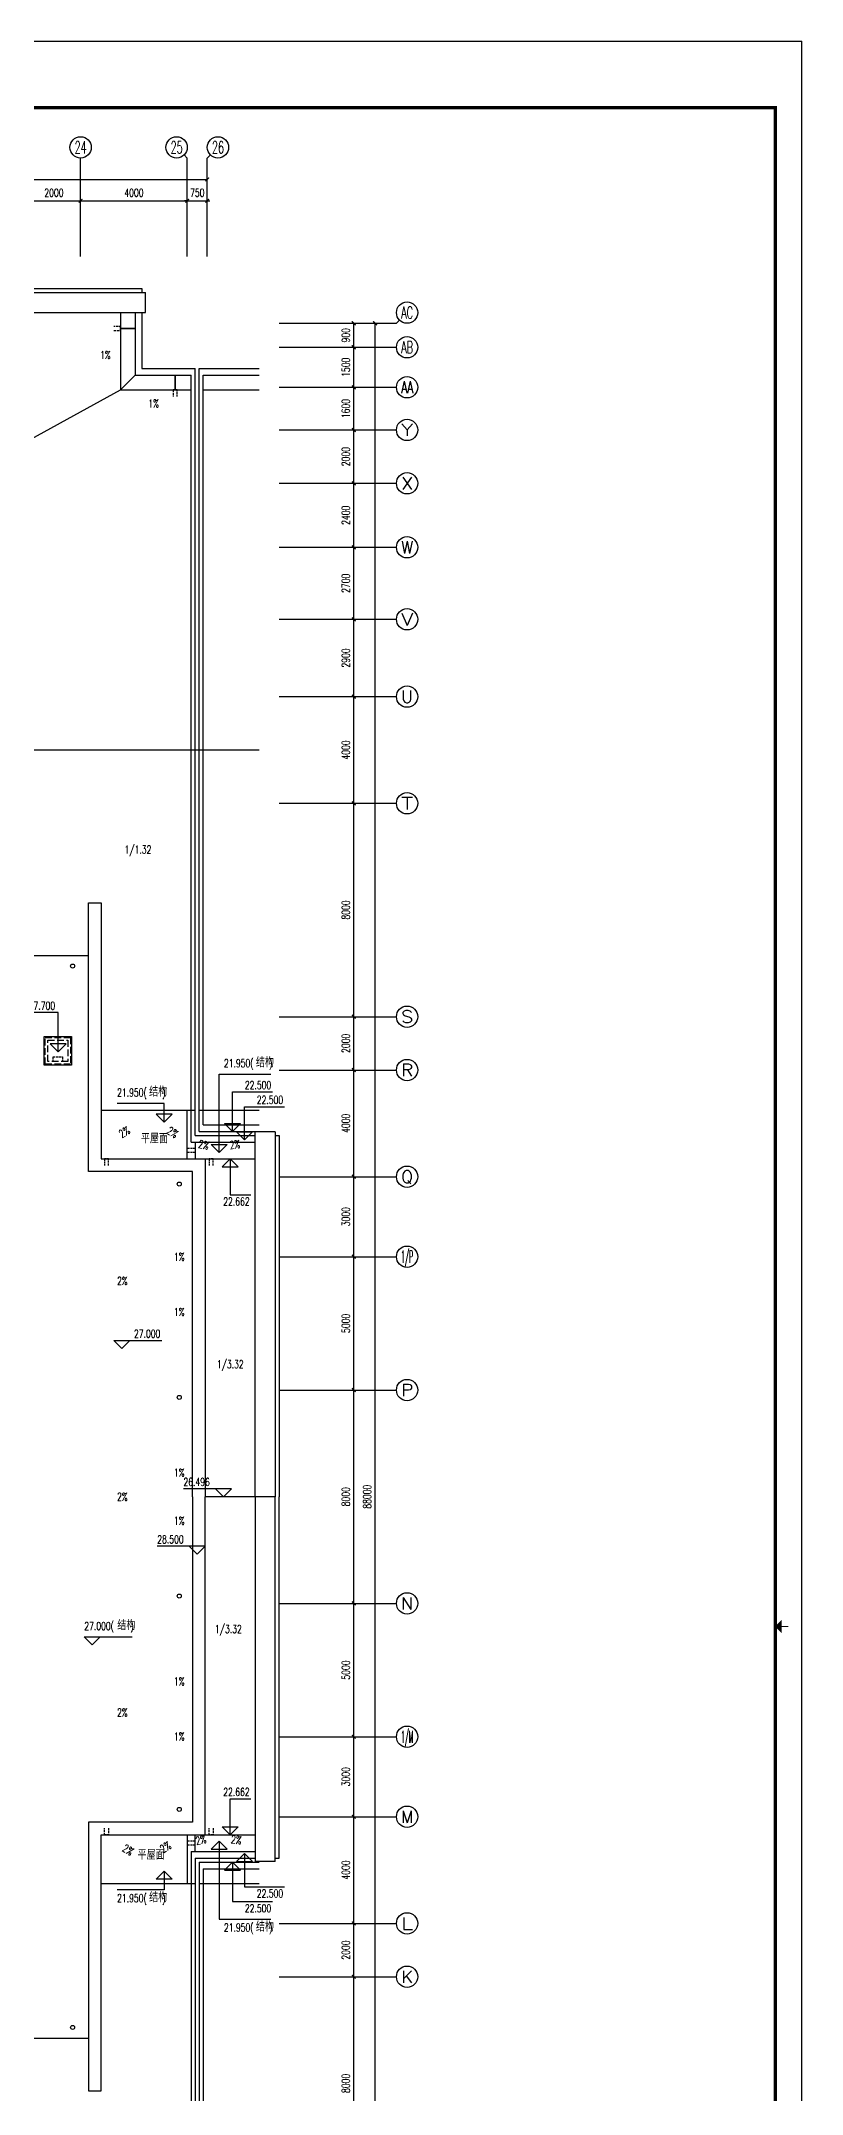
# Model space of a CAD drawing. Extents: x 190999 to 918899, y -200814 to 215286.
# Drawn here: x 890366 to 918899, y -158890 to -81914 of the extents above; entities that cross this region are included whole.
import ezdxf
from ezdxf.enums import TextEntityAlignment as Align

# ---------------------------------------------------------------- set-up
doc = ezdxf.new("R2010")
doc.units = 0
doc.header["$LTSCALE"] = 1000
doc.header["$MEASUREMENT"] = 0
doc.linetypes.add('DASH', pattern=[0.35, 0.25, -0.1])
doc.layers.get('Defpoints').update_dxf_attribs({"color": 1})
for name, color, linetype in [('AXIS', 3, 'Continuous'), ('AXIS_TEXT', 7, 'Continuous'), ('DIM_ELEV', 3, 'Continuous'), ('PUB_TEXT', 7, 'Continuous'), ('ROOF', 4, 'Continuous'), ('图框', 189, 'Continuous'), ('屋面排水', 4, 'Continuous'), ('房间名称', 7, 'Continuous'), ('洞口线', 165, 'Continuous'), ('看线', 137, 'Continuous'), ('雨水管口', 6, 'Continuous')]:
    doc.layers.add(name, color=color, linetype=linetype)
doc.styles.add('_TCH_AXIS', font='COMPLEX', dxfattribs={"bigfont": 'GBCBIG'})
doc.styles.add('_TCH_DIM', font='SIMPLEX', dxfattribs={"bigfont": 'GBCBIG'})
doc.styles.add('COMPLEX', font='COMPLEX')
doc.styles.add('DIM_FONT', font='SIMPLEX', dxfattribs={"width": 0.7, "bigfont": 'GBCBIG'})
doc.dimstyles.new('DIMN', dxfattribs={"dimtxt": 300, "dimasz": 100, "dimexe": 250, "dimexo": 300, "dimgap": 150, "dimtad": 1, "dimdec": 0, "dimzin": 0, "dimdsep": 46, "dimtxsty": 'DIM_FONT', "dimblk": 'ARCHTICK', "dimcen": 0.09, "dimclrt": 7, "dimazin": 2, "dimtfac": 1, "dimtdec": 0, "dimtix": 1, "dimtmove": 2, "dimatfit": 3, "dimfxl": 0, "dimtolj": 1, "dimtzin": 0, "dimarcsym": 0})

# ---------------------------------------------------------------- blocks, each defined once
blk = doc.blocks.new('TJAD_TK_A0')
at = {"layer": '图框'}
for p in [(2162, 399.3), (973, -441.7)]:
    blk.add_line(p, (973, 399.3), dxfattribs=at)
at = {"layer": '图框', "const_width": 0.3}
blk.add_lwpolyline([(1567.5, 391.74), (1567.5, 394.24)], dxfattribs=at)
at = {"layer": '图框', "const_width": 1.2}
blk.add_lwpolyline([(2152, -431.7), (2152, 389.3), (998, 389.3), (998, -431.7)], close=True, dxfattribs=at)
at = {"layer": '图框'}
blk.add_solid([(1565, 391.74), (1570, 391.74), (1567.5, 389.24)], dxfattribs=at)
blk = doc.blocks.new('_ArchTick')
at = {"const_width": 0.5}
blk.add_lwpolyline([(-0.7, -0.7), (0.7, 0.7)], dxfattribs=at)
blk = doc.blocks.new('*D1787')
at = {"layer": 'AXIS', "color": 0, "lineweight": -2}
for p, q in [((889849, -89125), (889849, -87650)), ((891849, -89125), (891849, -87650)), ((889849, -87900), (891849, -87900))]:
    blk.add_line(p, q, dxfattribs=at)
at = {"layer": 'Defpoints', "color": 0}
for p in [(891849, -87900), (889849, -89425), (891849, -89425)]:
    blk.add_point(p, dxfattribs=at)
at = {"layer": 'AXIS', "color": 0, "lineweight": -2, "xscale": 100, "yscale": 100, "zscale": 100, "rotation": 180}
blk.add_blockref('_ArchTick', (889849, -87900), dxfattribs=at)
at = {"layer": 'AXIS', "color": 0, "lineweight": -2, "xscale": 100, "yscale": 100, "zscale": 100}
blk.add_blockref('_ArchTick', (891849, -87900), dxfattribs=at)
at = {"layer": 'AXIS', "color": 7, "insert": (890849, -87600), "char_height": 300, "attachment_point": 5, "style": 'DIM_FONT'}
blk.add_mtext('\\A1;2000', dxfattribs=at)
blk = doc.blocks.new('*D1788')
at = {"layer": 'AXIS', "color": 0, "lineweight": -2}
for p, q in [((891849, -89125), (891849, -87650)), ((895849, -89125), (895849, -87650)), ((891849, -87900), (895849, -87900))]:
    blk.add_line(p, q, dxfattribs=at)
at = {"layer": 'Defpoints', "color": 0}
for p in [(895849, -87900), (891849, -89425), (895849, -89425)]:
    blk.add_point(p, dxfattribs=at)
at = {"layer": 'AXIS', "color": 0, "lineweight": -2, "xscale": 100, "yscale": 100, "zscale": 100, "rotation": 180}
blk.add_blockref('_ArchTick', (891849, -87900), dxfattribs=at)
at = {"layer": 'AXIS', "color": 0, "lineweight": -2, "xscale": 100, "yscale": 100, "zscale": 100}
blk.add_blockref('_ArchTick', (895849, -87900), dxfattribs=at)
at = {"layer": 'AXIS', "color": 7, "insert": (893849, -87600), "char_height": 300, "attachment_point": 5, "style": 'DIM_FONT'}
blk.add_mtext('\\A1;4000', dxfattribs=at)
blk = doc.blocks.new('*D1789')
at = {"layer": 'AXIS', "color": 0, "lineweight": -2}
for p, q in [((895849, -89125), (895849, -87650)), ((896599, -89125), (896599, -87650)), ((895849, -87900), (895749, -87900)), ((895849, -87900), (896599, -87900)), ((896599, -87900), (896699, -87900))]:
    blk.add_line(p, q, dxfattribs=at)
at = {"layer": 'Defpoints', "color": 0}
for p in [(896599, -87900), (895849, -89425), (896599, -89425)]:
    blk.add_point(p, dxfattribs=at)
at = {"layer": 'AXIS', "color": 0, "lineweight": -2, "xscale": 100, "yscale": 100, "zscale": 100}
blk.add_blockref('_ArchTick', (895849, -87900), dxfattribs=at)
at = {"layer": 'AXIS', "color": 0, "lineweight": -2, "xscale": 100, "yscale": 100, "zscale": 100, "rotation": 180}
blk.add_blockref('_ArchTick', (896599, -87900), dxfattribs=at)
at = {"layer": 'AXIS', "color": 7, "insert": (896224, -87600), "char_height": 300, "attachment_point": 5, "style": 'DIM_FONT'}
blk.add_mtext('\\A1;750', dxfattribs=at)
blk = doc.blocks.new('*D1790')
at = {"layer": 'AXIS', "color": 0, "lineweight": -2}
for p, q in [((857099, -89125), (857099, -86850)), ((896599, -89125), (896599, -86850)), ((857099, -87100), (896599, -87100))]:
    blk.add_line(p, q, dxfattribs=at)
at = {"layer": 'Defpoints', "color": 0}
for p in [(896599, -87100), (857099, -89425), (896599, -89425)]:
    blk.add_point(p, dxfattribs=at)
at = {"layer": 'AXIS', "color": 0, "lineweight": -2, "xscale": 100, "yscale": 100, "zscale": 100, "rotation": 180}
blk.add_blockref('_ArchTick', (857099, -87100), dxfattribs=at)
at = {"layer": 'AXIS', "color": 0, "lineweight": -2, "xscale": 100, "yscale": 100, "zscale": 100}
blk.add_blockref('_ArchTick', (896599, -87100), dxfattribs=at)
at = {"layer": 'AXIS', "color": 7, "insert": (876849, -86800), "char_height": 300, "attachment_point": 5, "style": 'DIM_FONT'}
blk.add_mtext('\\A1;39500', dxfattribs=at)
blk = doc.blocks.new('*D1799')
at = {"layer": 'AXIS', "color": 0, "lineweight": -2}
for p, q in [((901299, -154496), (902343, -154496)), ((902093, -162496), (902093, -154496)), ((901299, -162496), (902343, -162496))]:
    blk.add_line(p, q, dxfattribs=at)
at = {"layer": 'Defpoints', "color": 0}
for p in [(900999, -154496), (902093, -154496), (900999, -162496)]:
    blk.add_point(p, dxfattribs=at)
at = {"layer": 'AXIS', "color": 0, "lineweight": -2, "xscale": 100, "yscale": 100, "zscale": 100}
for p, rotation in [((902093, -154496), 90), ((902093, -162496), 270)]:
    blk.add_blockref('_ArchTick', p, dxfattribs=dict(at, rotation=rotation))
at = {"layer": 'AXIS', "color": 7, "insert": (901793, -158496), "char_height": 300, "attachment_point": 5, "rotation": 90, "style": 'DIM_FONT'}
blk.add_mtext('\\A1;8000', dxfattribs=at)
blk = doc.blocks.new('*D1800')
at = {"layer": 'AXIS', "color": 0, "lineweight": -2}
for p, q in [((901299, -152496), (902343, -152496)), ((902093, -154496), (902093, -152496)), ((901299, -154496), (902343, -154496))]:
    blk.add_line(p, q, dxfattribs=at)
at = {"layer": 'Defpoints', "color": 0}
for p in [(900999, -152496), (902093, -152496), (900999, -154496)]:
    blk.add_point(p, dxfattribs=at)
at = {"layer": 'AXIS', "color": 0, "lineweight": -2, "xscale": 100, "yscale": 100, "zscale": 100}
for p, rotation in [((902093, -152496), 90), ((902093, -154496), 270)]:
    blk.add_blockref('_ArchTick', p, dxfattribs=dict(at, rotation=rotation))
at = {"layer": 'AXIS', "color": 7, "insert": (901793, -153496), "char_height": 300, "attachment_point": 5, "rotation": 90, "style": 'DIM_FONT'}
blk.add_mtext('\\A1;2000', dxfattribs=at)
blk = doc.blocks.new('*D1801')
at = {"layer": 'AXIS', "color": 0, "lineweight": -2}
for p, q in [((901299, -148496), (902343, -148496)), ((902093, -152496), (902093, -148496)), ((901299, -152496), (902343, -152496))]:
    blk.add_line(p, q, dxfattribs=at)
at = {"layer": 'Defpoints', "color": 0}
for p in [(900999, -148496), (902093, -148496), (900999, -152496)]:
    blk.add_point(p, dxfattribs=at)
at = {"layer": 'AXIS', "color": 0, "lineweight": -2, "xscale": 100, "yscale": 100, "zscale": 100}
for p, rotation in [((902093, -148496), 90), ((902093, -152496), 270)]:
    blk.add_blockref('_ArchTick', p, dxfattribs=dict(at, rotation=rotation))
at = {"layer": 'AXIS', "color": 7, "insert": (901793, -150496), "char_height": 300, "attachment_point": 5, "rotation": 90, "style": 'DIM_FONT'}
blk.add_mtext('\\A1;4000', dxfattribs=at)
blk = doc.blocks.new('*D1802')
at = {"layer": 'AXIS', "color": 0, "lineweight": -2}
for p, q in [((901299, -145496), (902343, -145496)), ((902093, -148496), (902093, -145496)), ((901299, -148496), (902343, -148496))]:
    blk.add_line(p, q, dxfattribs=at)
at = {"layer": 'Defpoints', "color": 0}
for p in [(900999, -145496), (902093, -145496), (900999, -148496)]:
    blk.add_point(p, dxfattribs=at)
at = {"layer": 'AXIS', "color": 0, "lineweight": -2, "xscale": 100, "yscale": 100, "zscale": 100}
for p, rotation in [((902093, -145496), 90), ((902093, -148496), 270)]:
    blk.add_blockref('_ArchTick', p, dxfattribs=dict(at, rotation=rotation))
at = {"layer": 'AXIS', "color": 7, "insert": (901793, -146996), "char_height": 300, "attachment_point": 5, "rotation": 90, "style": 'DIM_FONT'}
blk.add_mtext('\\A1;3000', dxfattribs=at)
blk = doc.blocks.new('*D1803')
at = {"layer": 'AXIS', "color": 0, "lineweight": -2}
for p, q in [((901299, -140496), (902343, -140496)), ((902093, -145496), (902093, -140496)), ((901299, -145496), (902343, -145496))]:
    blk.add_line(p, q, dxfattribs=at)
at = {"layer": 'Defpoints', "color": 0}
for p in [(900999, -140496), (902093, -140496), (900999, -145496)]:
    blk.add_point(p, dxfattribs=at)
at = {"layer": 'AXIS', "color": 0, "lineweight": -2, "xscale": 100, "yscale": 100, "zscale": 100}
for p, rotation in [((902093, -140496), 90), ((902093, -145496), 270)]:
    blk.add_blockref('_ArchTick', p, dxfattribs=dict(at, rotation=rotation))
at = {"layer": 'AXIS', "color": 7, "insert": (901793, -142996), "char_height": 300, "attachment_point": 5, "rotation": 90, "style": 'DIM_FONT'}
blk.add_mtext('\\A1;5000', dxfattribs=at)
blk = doc.blocks.new('*D1804')
at = {"layer": 'AXIS', "color": 0, "lineweight": -2}
for p, q in [((901299, -132496), (902343, -132496)), ((902093, -140496), (902093, -132496)), ((901299, -140496), (902343, -140496))]:
    blk.add_line(p, q, dxfattribs=at)
at = {"layer": 'Defpoints', "color": 0}
for p in [(900999, -132496), (902093, -132496), (900999, -140496)]:
    blk.add_point(p, dxfattribs=at)
at = {"layer": 'AXIS', "color": 0, "lineweight": -2, "xscale": 100, "yscale": 100, "zscale": 100}
for p, rotation in [((902093, -132496), 90), ((902093, -140496), 270)]:
    blk.add_blockref('_ArchTick', p, dxfattribs=dict(at, rotation=rotation))
at = {"layer": 'AXIS', "color": 7, "insert": (901793, -136496), "char_height": 300, "attachment_point": 5, "rotation": 90, "style": 'DIM_FONT'}
blk.add_mtext('\\A1;8000', dxfattribs=at)
blk = doc.blocks.new('*D1805')
at = {"layer": 'AXIS', "color": 0, "lineweight": -2}
for p, q in [((901299, -127496), (902343, -127496)), ((902093, -132496), (902093, -127496)), ((901299, -132496), (902343, -132496))]:
    blk.add_line(p, q, dxfattribs=at)
at = {"layer": 'Defpoints', "color": 0}
for p in [(900999, -127496), (902093, -127496), (900999, -132496)]:
    blk.add_point(p, dxfattribs=at)
at = {"layer": 'AXIS', "color": 0, "lineweight": -2, "xscale": 100, "yscale": 100, "zscale": 100}
for p, rotation in [((902093, -127496), 90), ((902093, -132496), 270)]:
    blk.add_blockref('_ArchTick', p, dxfattribs=dict(at, rotation=rotation))
at = {"layer": 'AXIS', "color": 7, "insert": (901793, -129996), "char_height": 300, "attachment_point": 5, "rotation": 90, "style": 'DIM_FONT'}
blk.add_mtext('\\A1;5000', dxfattribs=at)
blk = doc.blocks.new('*D1806')
at = {"layer": 'AXIS', "color": 0, "lineweight": -2}
for p, q in [((901299, -124496), (902343, -124496)), ((902093, -127496), (902093, -124496)), ((901299, -127496), (902343, -127496))]:
    blk.add_line(p, q, dxfattribs=at)
at = {"layer": 'Defpoints', "color": 0}
for p in [(900999, -124496), (902093, -124496), (900999, -127496)]:
    blk.add_point(p, dxfattribs=at)
at = {"layer": 'AXIS', "color": 0, "lineweight": -2, "xscale": 100, "yscale": 100, "zscale": 100}
for p, rotation in [((902093, -124496), 90), ((902093, -127496), 270)]:
    blk.add_blockref('_ArchTick', p, dxfattribs=dict(at, rotation=rotation))
at = {"layer": 'AXIS', "color": 7, "insert": (901793, -125996), "char_height": 300, "attachment_point": 5, "rotation": 90, "style": 'DIM_FONT'}
blk.add_mtext('\\A1;3000', dxfattribs=at)
blk = doc.blocks.new('*D1807')
at = {"layer": 'AXIS', "color": 0, "lineweight": -2}
for p, q in [((901299, -120496), (902343, -120496)), ((902093, -124496), (902093, -120496)), ((901299, -124496), (902343, -124496))]:
    blk.add_line(p, q, dxfattribs=at)
at = {"layer": 'Defpoints', "color": 0}
for p in [(900999, -120496), (902093, -120496), (900999, -124496)]:
    blk.add_point(p, dxfattribs=at)
at = {"layer": 'AXIS', "color": 0, "lineweight": -2, "xscale": 100, "yscale": 100, "zscale": 100}
for p, rotation in [((902093, -120496), 90), ((902093, -124496), 270)]:
    blk.add_blockref('_ArchTick', p, dxfattribs=dict(at, rotation=rotation))
at = {"layer": 'AXIS', "color": 7, "insert": (901793, -122496), "char_height": 300, "attachment_point": 5, "rotation": 90, "style": 'DIM_FONT'}
blk.add_mtext('\\A1;4000', dxfattribs=at)
blk = doc.blocks.new('*D1808')
at = {"layer": 'AXIS', "color": 0, "lineweight": -2}
for p, q in [((901299, -118496), (902343, -118496)), ((902093, -120496), (902093, -118496)), ((901299, -120496), (902343, -120496))]:
    blk.add_line(p, q, dxfattribs=at)
at = {"layer": 'Defpoints', "color": 0}
for p in [(900999, -118496), (902093, -118496), (900999, -120496)]:
    blk.add_point(p, dxfattribs=at)
at = {"layer": 'AXIS', "color": 0, "lineweight": -2, "xscale": 100, "yscale": 100, "zscale": 100}
for p, rotation in [((902093, -118496), 90), ((902093, -120496), 270)]:
    blk.add_blockref('_ArchTick', p, dxfattribs=dict(at, rotation=rotation))
at = {"layer": 'AXIS', "color": 7, "insert": (901793, -119496), "char_height": 300, "attachment_point": 5, "rotation": 90, "style": 'DIM_FONT'}
blk.add_mtext('\\A1;2000', dxfattribs=at)
blk = doc.blocks.new('*D1809')
at = {"layer": 'AXIS', "color": 0, "lineweight": -2}
for p, q in [((901299, -110496), (902343, -110496)), ((902093, -118496), (902093, -110496)), ((901299, -118496), (902343, -118496))]:
    blk.add_line(p, q, dxfattribs=at)
at = {"layer": 'Defpoints', "color": 0}
for p in [(900999, -110496), (902093, -110496), (900999, -118496)]:
    blk.add_point(p, dxfattribs=at)
at = {"layer": 'AXIS', "color": 0, "lineweight": -2, "xscale": 100, "yscale": 100, "zscale": 100}
for p, rotation in [((902093, -110496), 90), ((902093, -118496), 270)]:
    blk.add_blockref('_ArchTick', p, dxfattribs=dict(at, rotation=rotation))
at = {"layer": 'AXIS', "color": 7, "insert": (901793, -114496), "char_height": 300, "attachment_point": 5, "rotation": 90, "style": 'DIM_FONT'}
blk.add_mtext('\\A1;8000', dxfattribs=at)
blk = doc.blocks.new('*D1810')
at = {"layer": 'AXIS', "color": 0, "lineweight": -2}
for p, q in [((901299, -106496), (902343, -106496)), ((902093, -110496), (902093, -106496)), ((901299, -110496), (902343, -110496))]:
    blk.add_line(p, q, dxfattribs=at)
at = {"layer": 'Defpoints', "color": 0}
for p in [(900999, -106496), (902093, -106496), (900999, -110496)]:
    blk.add_point(p, dxfattribs=at)
at = {"layer": 'AXIS', "color": 0, "lineweight": -2, "xscale": 100, "yscale": 100, "zscale": 100}
for p, rotation in [((902093, -106496), 90), ((902093, -110496), 270)]:
    blk.add_blockref('_ArchTick', p, dxfattribs=dict(at, rotation=rotation))
at = {"layer": 'AXIS', "color": 7, "insert": (901793, -108496), "char_height": 300, "attachment_point": 5, "rotation": 90, "style": 'DIM_FONT'}
blk.add_mtext('\\A1;4000', dxfattribs=at)
blk = doc.blocks.new('*D1811')
at = {"layer": 'AXIS', "color": 0, "lineweight": -2}
for p, q in [((901299, -103596), (902343, -103596)), ((902093, -106496), (902093, -103596)), ((901299, -106496), (902343, -106496))]:
    blk.add_line(p, q, dxfattribs=at)
at = {"layer": 'Defpoints', "color": 0}
for p in [(900999, -103596), (902093, -103596), (900999, -106496)]:
    blk.add_point(p, dxfattribs=at)
at = {"layer": 'AXIS', "color": 0, "lineweight": -2, "xscale": 100, "yscale": 100, "zscale": 100}
for p, rotation in [((902093, -103596), 90), ((902093, -106496), 270)]:
    blk.add_blockref('_ArchTick', p, dxfattribs=dict(at, rotation=rotation))
at = {"layer": 'AXIS', "color": 7, "insert": (901793, -105046), "char_height": 300, "attachment_point": 5, "rotation": 90, "style": 'DIM_FONT'}
blk.add_mtext('\\A1;2900', dxfattribs=at)
blk = doc.blocks.new('*D1812')
at = {"layer": 'AXIS', "color": 0, "lineweight": -2}
for p, q in [((901299, -100896), (902343, -100896)), ((902093, -103596), (902093, -100896)), ((901299, -103596), (902343, -103596))]:
    blk.add_line(p, q, dxfattribs=at)
at = {"layer": 'Defpoints', "color": 0}
for p in [(900999, -100896), (902093, -100896), (900999, -103596)]:
    blk.add_point(p, dxfattribs=at)
at = {"layer": 'AXIS', "color": 0, "lineweight": -2, "xscale": 100, "yscale": 100, "zscale": 100}
for p, rotation in [((902093, -100896), 90), ((902093, -103596), 270)]:
    blk.add_blockref('_ArchTick', p, dxfattribs=dict(at, rotation=rotation))
at = {"layer": 'AXIS', "color": 7, "insert": (901793, -102246), "char_height": 300, "attachment_point": 5, "rotation": 90, "style": 'DIM_FONT'}
blk.add_mtext('\\A1;2700', dxfattribs=at)
blk = doc.blocks.new('*D1813')
at = {"layer": 'AXIS', "color": 0, "lineweight": -2}
for p, q in [((901299, -98496), (902343, -98496)), ((902093, -100896), (902093, -98496)), ((901299, -100896), (902343, -100896))]:
    blk.add_line(p, q, dxfattribs=at)
at = {"layer": 'Defpoints', "color": 0}
for p in [(900999, -98496), (902093, -98496), (900999, -100896)]:
    blk.add_point(p, dxfattribs=at)
at = {"layer": 'AXIS', "color": 0, "lineweight": -2, "xscale": 100, "yscale": 100, "zscale": 100}
for p, rotation in [((902093, -98496), 90), ((902093, -100896), 270)]:
    blk.add_blockref('_ArchTick', p, dxfattribs=dict(at, rotation=rotation))
at = {"layer": 'AXIS', "color": 7, "insert": (901793, -99696), "char_height": 300, "attachment_point": 5, "rotation": 90, "style": 'DIM_FONT'}
blk.add_mtext('\\A1;2400', dxfattribs=at)
blk = doc.blocks.new('*D1814')
at = {"layer": 'AXIS', "color": 0, "lineweight": -2}
for p, q in [((901299, -96496), (902343, -96496)), ((902093, -98496), (902093, -96496)), ((901299, -98496), (902343, -98496))]:
    blk.add_line(p, q, dxfattribs=at)
at = {"layer": 'Defpoints', "color": 0}
for p in [(900999, -96496), (902093, -96496), (900999, -98496)]:
    blk.add_point(p, dxfattribs=at)
at = {"layer": 'AXIS', "color": 0, "lineweight": -2, "xscale": 100, "yscale": 100, "zscale": 100}
for p, rotation in [((902093, -96496), 90), ((902093, -98496), 270)]:
    blk.add_blockref('_ArchTick', p, dxfattribs=dict(at, rotation=rotation))
at = {"layer": 'AXIS', "color": 7, "insert": (901793, -97496), "char_height": 300, "attachment_point": 5, "rotation": 90, "style": 'DIM_FONT'}
blk.add_mtext('\\A1;2000', dxfattribs=at)
blk = doc.blocks.new('*D1815')
at = {"layer": 'AXIS', "color": 0, "lineweight": -2}
for p, q in [((901299, -94896), (902343, -94896)), ((902093, -96496), (902093, -94896)), ((901299, -96496), (902343, -96496))]:
    blk.add_line(p, q, dxfattribs=at)
at = {"layer": 'Defpoints', "color": 0}
for p in [(900999, -94896), (902093, -94896), (900999, -96496)]:
    blk.add_point(p, dxfattribs=at)
at = {"layer": 'AXIS', "color": 0, "lineweight": -2, "xscale": 100, "yscale": 100, "zscale": 100}
for p, rotation in [((902093, -94896), 90), ((902093, -96496), 270)]:
    blk.add_blockref('_ArchTick', p, dxfattribs=dict(at, rotation=rotation))
at = {"layer": 'AXIS', "color": 7, "insert": (901793, -95696), "char_height": 300, "attachment_point": 5, "rotation": 90, "style": 'DIM_FONT'}
blk.add_mtext('\\A1;1600', dxfattribs=at)
blk = doc.blocks.new('*D1816')
at = {"layer": 'AXIS', "color": 0, "lineweight": -2}
for p, q in [((901299, -93396), (902343, -93396)), ((902093, -94896), (902093, -93396)), ((901299, -94896), (902343, -94896))]:
    blk.add_line(p, q, dxfattribs=at)
at = {"layer": 'Defpoints', "color": 0}
for p in [(900999, -93396), (902093, -93396), (900999, -94896)]:
    blk.add_point(p, dxfattribs=at)
at = {"layer": 'AXIS', "color": 0, "lineweight": -2, "xscale": 100, "yscale": 100, "zscale": 100}
for p, rotation in [((902093, -93396), 90), ((902093, -94896), 270)]:
    blk.add_blockref('_ArchTick', p, dxfattribs=dict(at, rotation=rotation))
at = {"layer": 'AXIS', "color": 7, "insert": (901793, -94146), "char_height": 300, "attachment_point": 5, "rotation": 90, "style": 'DIM_FONT'}
blk.add_mtext('\\A1;1500', dxfattribs=at)
blk = doc.blocks.new('*D1817')
at = {"layer": 'AXIS', "color": 0, "lineweight": -2}
for p, q in [((901299, -92496), (902343, -92496)), ((902093, -93396), (902093, -92496)), ((901299, -93396), (902343, -93396))]:
    blk.add_line(p, q, dxfattribs=at)
at = {"layer": 'Defpoints', "color": 0}
for p in [(900999, -92496), (902093, -92496), (900999, -93396)]:
    blk.add_point(p, dxfattribs=at)
at = {"layer": 'AXIS', "color": 0, "lineweight": -2, "xscale": 100, "yscale": 100, "zscale": 100}
for p, rotation in [((902093, -92496), 90), ((902093, -93396), 270)]:
    blk.add_blockref('_ArchTick', p, dxfattribs=dict(at, rotation=rotation))
at = {"layer": 'AXIS', "color": 7, "insert": (901793, -92946), "char_height": 300, "attachment_point": 5, "rotation": 90, "style": 'DIM_FONT'}
blk.add_mtext('\\A1;900', dxfattribs=at)
blk = doc.blocks.new('*D1818')
at = {"layer": 'AXIS', "color": 0, "lineweight": -2}
for p, q in [((901299, -92496), (903143, -92496)), ((902893, -180496), (902893, -92496)), ((901299, -180496), (903143, -180496))]:
    blk.add_line(p, q, dxfattribs=at)
at = {"layer": 'Defpoints', "color": 0}
for p in [(900999, -92496), (902893, -92496), (900999, -180496)]:
    blk.add_point(p, dxfattribs=at)
at = {"layer": 'AXIS', "color": 0, "lineweight": -2, "xscale": 100, "yscale": 100, "zscale": 100}
for p, rotation in [((902893, -92496), 90), ((902893, -180496), 270)]:
    blk.add_blockref('_ArchTick', p, dxfattribs=dict(at, rotation=rotation))
at = {"layer": 'AXIS', "color": 7, "insert": (902593, -136496), "char_height": 300, "attachment_point": 5, "rotation": 90, "style": 'DIM_FONT'}
blk.add_mtext('\\A1;88000', dxfattribs=at)
blk = doc.blocks.new('_AXISO')
blk.add_circle((0, 0), 0.5)
at = {"layer": 'AXIS_TEXT', "style": 'COMPLEX', "width": 1.041667}
blk.add_attdef('A', text='', height=0.56, dxfattribs=at).set_placement((-0.25, -0.28), (0.25, -0.28), align=Align.FIT)

msp = doc.modelspace()

# ---------------------------------------------------------------- linework, layer by layer
msp.add_lwpolyline([(890483.5, -119236.3), (891513.5, -119236.3), (891513.5, -120316.3), (890483.5, -120316.3)], close=True)
at = {"linetype": 'DASH', "ltscale": 0.3}
msp.add_lwpolyline([(890823.5, -120176.3), (890823.5, -119996.3), (891173.5, -119996.3), (891173.5, -120176.3)], dxfattribs=at)
at = {"layer": 'AXIS'}
for p, q in [((895731.4, -86182.6), (895848.5, -86299.8)), ((896715.7, -86182.6), (896598.5, -86299.8)), ((891848.5, -89996.3), (891848.5, -86299.8)), ((895848.5, -89996.3), (895848.5, -86299.8)), ((896598.5, -89996.3), (896598.5, -86299.8)), ((899298.5, -92496.3), (903693, -92496.3)), ((903810.1, -92379.1), (903693, -92496.3)), ((899298.5, -93396.3), (903693, -93396.3)), ((899298.5, -94896.3), (903693, -94896.3)), ((899298.5, -96496.3), (903693, -96496.3)), ((899298.5, -98496.3), (903693, -98496.3)), ((899298.5, -100896.3), (903693, -100896.3)), ((899298.5, -103596.3), (903693, -103596.3)), ((899298.5, -106496.3), (903693, -106496.3)), ((899298.5, -110496.3), (903693, -110496.3)), ((899298.5, -118496.3), (903693, -118496.3)), ((899298.5, -120496.3), (903693, -120496.3)), ((899298.5, -124496.3), (903693, -124496.3)), ((899298.5, -127496.3), (903693, -127496.3)), ((899298.5, -132496.3), (903693, -132496.3)), ((899298.5, -140496.3), (903693, -140496.3)), ((899298.5, -145496.3), (903693, -145496.3)), ((899298.5, -148496.3), (903693, -148496.3)), ((899298.5, -152496.3), (903693, -152496.3)), ((899298.5, -154496.3), (903693, -154496.3))]:
    msp.add_line(p, q, dxfattribs=at)
at = {"layer": 'DIM_ELEV'}
for p, q in [((891004.7, -118339.3), (889903.3, -118339.3)), ((891004.7, -119809.3), (891004.7, -118339.3)), ((891004.7, -119809.3), (890704.7, -119509.3)), ((891304.7, -119509.3), (890704.7, -119509.3)), ((891004.7, -119809.3), (891304.7, -119509.3)), ((897042.6, -123583.7), (897042.6, -120649.8)), ((897042.6, -120649.8), (898984, -120649.8)), ((897547.5, -122796.3), (897547.5, -121314.8)), ((897547.5, -121314.8), (899047.5, -121314.8)), ((894982.3, -121750.1), (893217.4, -121750.1)), ((894982.3, -122450.1), (894682.3, -122150.1)), ((895282.3, -122150.1), (894682.3, -122150.1)), ((894982.3, -122450.1), (894982.3, -121750.1)), ((894982.3, -122450.1), (895282.3, -122150.1)), ((897994.8, -123112.3), (897994.8, -121870.8)), ((897994.8, -121870.8), (899494.8, -121870.8)), ((897547.5, -122796.3), (897247.5, -122496.3)), ((897247.5, -122496.3), (897847.5, -122496.3)), ((897547.5, -122796.3), (897847.5, -122496.3)), ((897994.8, -123112.3), (897694.8, -122812.3)), ((897694.8, -122812.3), (898294.8, -122812.3)), ((897994.8, -123112.3), (898294.8, -122812.3)), ((897042.6, -123583.7), (896742.6, -123283.7)), ((896742.6, -123283.7), (897342.6, -123283.7)), ((897042.6, -123583.7), (897342.6, -123283.7)), ((897461, -123821.3), (897161, -124121.3)), ((897461, -123821.3), (897761, -124121.3)), ((897461, -123821.3), (897461, -125172.8)), ((897161, -124121.3), (897761, -124121.3)), ((897461, -125172.8), (898237.8, -125172.8)), ((893389.4, -130937.8), (893089.4, -130637.8)), ((893089.4, -130637.8), (894889.4, -130637.8)), ((893389.4, -130937.8), (893689.4, -130637.8)), ((897504.4, -136196.3), (895704.4, -136196.3)), ((897204.4, -136496.3), (896904.4, -136196.3)), ((897204.4, -136496.3), (897504.4, -136196.3)), ((896523, -138350.5), (894723, -138350.5)), ((896223, -138650.5), (895923, -138350.5)), ((896223, -138650.5), (896523, -138350.5)), ((892288.4, -142054.9), (891988.4, -141754.9)), ((891988.4, -141754.9), (893788.4, -141754.9)), ((892288.4, -142054.9), (892588.4, -141754.9)), ((897461, -149171.3), (897461, -147819.8)), ((897461, -147819.8), (898237.8, -147819.8)), ((897461, -149171.3), (897161, -148871.3)), ((897161, -148871.3), (897761, -148871.3)), ((897461, -149171.3), (897761, -148871.3)), ((897042.6, -149408.9), (896742.6, -149708.9)), ((896742.6, -149708.9), (897342.6, -149708.9)), ((897042.6, -149408.9), (897342.6, -149708.9)), ((897042.6, -149408.9), (897042.6, -152342.8)), ((897994.8, -149880.3), (897694.8, -150180.3)), ((897994.8, -149880.3), (898294.8, -150180.3)), ((897994.8, -149880.3), (897994.8, -151121.8)), ((894982.3, -150542.5), (894682.3, -150842.5)), ((895282.3, -150842.5), (894682.3, -150842.5)), ((894982.3, -150542.5), (895282.3, -150842.5)), ((894982.3, -150542.5), (894982.3, -151242.5)), ((897547.5, -150196.3), (897247.5, -150496.3)), ((897247.5, -150496.3), (897847.5, -150496.3)), ((897547.5, -150196.3), (897847.5, -150496.3)), ((897547.5, -150196.3), (897547.5, -151677.8)), ((897694.8, -150180.3), (898294.8, -150180.3)), ((894982.3, -151242.5), (893217.4, -151242.5)), ((897994.8, -151121.8), (899494.8, -151121.8)), ((897042.6, -152342.8), (898984, -152342.8)), ((897547.5, -151677.8), (899047.5, -151677.8))]:
    msp.add_line(p, q, dxfattribs=at)
at = {"layer": 'ROOF'}
for p, q in [((876848.5, -91196.7), (894148.3, -91196.7)), ((876848.5, -91346.7), (894285.2, -91346.7)), ((894148.3, -91196.7), (894148.3, -91346.7)), ((894285.2, -92096.7), (894285.2, -91346.7)), ((876848.5, -92096.7), (894285.2, -92096.7)), ((893348.3, -92096.7), (893348.3, -94996.3)), ((893898.3, -92096.7), (893898.3, -94446.3)), ((894148.3, -92096.7), (894148.3, -94196.3)), ((893898.3, -94446.3), (895998.5, -94446.3)), ((894148.3, -94196.3), (896148.5, -94196.3)), ((895998.5, -123196.3), (895998.5, -94446.3)), ((896148.5, -122946.3), (896148.5, -94196.3)), ((896298.5, -122796.3), (896298.5, -94196.3)), ((896298.5, -94196.3), (898548.5, -94196.3)), ((896448.5, -122546.3), (896448.5, -94446.3)), ((896448.5, -94446.3), (898548.5, -94446.3)), ((876848.5, -104017.7), (893348.3, -94996.3)), ((893348.3, -94996.3), (895998.5, -94996.3)), ((896448.5, -94996.3), (898548.5, -94996.3)), ((876848.5, -108496.3), (898548.5, -108496.3)), ((876848.5, -116197.8), (892148.5, -116197.8)), ((892623.5, -121996.3), (896148.5, -121996.3)), ((896298.5, -121996.3), (898548.5, -121996.3)), ((896148.5, -122946.3), (898398.5, -122946.3)), ((896298.5, -122796.3), (898548.5, -122796.3)), ((896448.5, -122546.3), (898548.5, -122546.3)), ((899148.5, -122815.4), (898398.5, -122815.4)), ((898398.5, -136496.3), (898398.5, -122815.4)), ((899148.5, -122815.4), (899148.5, -136496.3)), ((899148.5, -122946.3), (899298.5, -122946.3)), ((899298.5, -122946.3), (899298.5, -136496.3)), ((895998.5, -123196.3), (898398.5, -123196.3)), ((896523.5, -123821.3), (898398.5, -123821.3)), ((899148.5, -136496.3), (896523.5, -136496.3)), ((899148.5, -136496.3), (896523.5, -136496.3)), ((898398.5, -136496.3), (898398.5, -150177.2)), ((899148.5, -150177.2), (899148.5, -136496.3)), ((899298.5, -150046.3), (899298.5, -136496.3)), ((896523.5, -149171.3), (898398.5, -149171.3)), ((895998.5, -149796.3), (895998.5, -178546.3)), ((895998.5, -149796.3), (898398.5, -149796.3)), ((896148.5, -150046.3), (896148.5, -178796.3)), ((896148.5, -150046.3), (898398.5, -150046.3)), ((899148.5, -150046.3), (899298.5, -150046.3)), ((896298.5, -150196.3), (896298.5, -178796.3)), ((896298.5, -150196.3), (898548.5, -150196.3)), ((896448.5, -150446.3), (896448.5, -178546.3)), ((896448.5, -150446.3), (898548.5, -150446.3)), ((899148.5, -150177.2), (898398.5, -150177.2)), ((892623.5, -150996.3), (896148.5, -150996.3)), ((896298.5, -150996.3), (898548.5, -150996.3)), ((876848.5, -156794.8), (892148.5, -156794.8))]:
    msp.add_line(p, q, dxfattribs=at)
for points in [[(896048.5, -136496.3), (896048.5, -124296.3), (892148.5, -124296.3), (892148.5, -114223.1), (892623.5, -114223.1), (892623.5, -123821.3), (896523.5, -123821.3), (896523.5, -136496.3)], [(896048.5, -136496.3), (896048.5, -148696.3), (892148.5, -148696.3), (892148.5, -158769.5), (892623.5, -158769.5), (892623.5, -149171.3), (896523.5, -149171.3), (896523.5, -136496.3)]]:
    msp.add_lwpolyline(points, dxfattribs=at)
at = {"layer": '屋面排水'}
for points in [[(893603.9, -94201.3, 0, 0, 0), (893603.9, -93418.7, 80, 0, 0), (893603.9, -93118.7, 0, 0, 0)], [(894062.7, -94688.1, 0, 0, 0), (894845.3, -94688.1, 80, 0, 0), (895145.3, -94688.1, 0, 0, 0)], [(893985.2, -112743.5, 0, 0, 0), (893985.2, -115043.4, 80, 0, 0), (893985.2, -115343.4, 0, 0, 0)], [(893994.8, -122808.9, 0, 0, 0), (893488.6, -123121.3, 80, 0, 0), (893233.3, -123278.9, 0, 0, 0)], [(894777.2, -122808.9, 0, 0, 0), (895283.5, -123121.3, 80, 0, 0), (895538.8, -123278.9, 0, 0, 0)], [(896163.9, -123493.2, 0, 0, 0), (896351.4, -123533.6, 80, 0, 0), (896644.7, -123596.9, 0, 0, 0)], [(898119.1, -123493.2, 0, 0, 0), (897482.4, -123563.8, 80, 0, 0), (897184.2, -123596.9, 0, 0, 0)], [(895517.6, -127144, 0, 0, 0), (895517.6, -125477.7, 80, 0, 0), (895517.6, -125177.7, 0, 0, 0)], [(893807.7, -128404.7, 0, 0, 0), (894855, -128404.7, 80, 0, 0), (895155, -128404.7, 0, 0, 0)], [(897464.9, -131275.9, 0, 0, 0), (897464.9, -128976, 80, 0, 0), (897464.9, -128676, 0, 0, 0)], [(895517.6, -129929.4, 0, 0, 0), (895517.6, -131595.8, 80, 0, 0), (895517.6, -131895.8, 0, 0, 0)], [(895517.6, -135235.6, 0, 0, 0), (895517.6, -133569.3, 80, 0, 0), (895517.6, -133269.3, 0, 0, 0)], [(893807.7, -136496.3, 0, 0, 0), (894855, -136496.3, 80, 0, 0), (895155, -136496.3, 0, 0, 0)], [(893807.7, -136496.3, 0, 0, 0), (894855, -136496.3, 80, 0, 0), (895155, -136496.3, 0, 0, 0)], [(895517.6, -137757, 0, 0, 0), (895517.6, -139423.3, 80, 0, 0), (895517.6, -139723.3, 0, 0, 0)], [(895517.6, -143063.2, 0, 0, 0), (895517.6, -141396.8, 80, 0, 0), (895517.6, -141096.8, 0, 0, 0)], [(897396.2, -141972.5, 0, 0, 0), (897396.2, -144272.5, 80, 0, 0), (897396.2, -144572.5, 0, 0, 0)], [(893807.7, -144587.9, 0, 0, 0), (894855, -144587.9, 80, 0, 0), (895155, -144587.9, 0, 0, 0)], [(895517.6, -145848.6, 0, 0, 0), (895517.6, -147514.9, 80, 0, 0), (895517.6, -147814.9, 0, 0, 0)], [(893869.3, -150183.7, 0, 0, 0), (893363.1, -149871.3, 80, 0, 0), (893107.8, -149713.7, 0, 0, 0)], [(894777.2, -150089.7, 0, 0, 0), (895283.5, -149777.3, 80, 0, 0), (895538.8, -149619.7, 0, 0, 0)], [(896163.9, -149670.4, 0, 0, 0), (896351.4, -149630, 80, 0, 0), (896644.7, -149566.7, 0, 0, 0)], [(898119.1, -149662.9, 0, 0, 0), (897482.4, -149592.3, 80, 0, 0), (897184.2, -149559.2, 0, 0, 0)]]:
    msp.add_lwpolyline(points, format="xyseb", dxfattribs=at)
at = {"layer": '洞口线', "linetype": 'DASH'}
for points in [[(890523.5, -119276.3), (891473.5, -119276.3), (891473.5, -120276.3), (890523.5, -120276.3)], [(890623.5, -119376.3), (891373.5, -119376.3), (891373.5, -120176.3), (890623.5, -120176.3)]]:
    msp.add_lwpolyline(points, close=True, dxfattribs=at)
at = {"layer": '看线'}
for p, q in [((895848.5, -123821.3), (895848.5, -121996.3)), ((896148.5, -123196.3), (896148.5, -123821.3)), ((895848.5, -149171.3), (895848.5, -150996.3)), ((896148.5, -149796.3), (896148.5, -149171.3))]:
    msp.add_line(p, q, dxfattribs=at)
at = {"layer": '雨水管口', "ltscale": 0.3}
msp.add_line((893898.3, -94446.3), (893348.3, -94996.3), dxfattribs=at)
at = {"layer": '雨水管口', "linetype": 'DASH', "ltscale": 0.3}
for p, q in [((896148.5, -123433.8), (895848.5, -123433.8)), ((896148.5, -123583.8), (895848.5, -123583.8)), ((896148.5, -149408.8), (895848.5, -149408.8)), ((896148.5, -149558.8), (895848.5, -149558.8))]:
    msp.add_line(p, q, dxfattribs=at)
for points in [[(893098.3, -92771.7), (893348.3, -92771.7), (893348.3, -92621.7), (893098.3, -92621.7)], [(895473.5, -95246.3), (895473.5, -94996.3), (895323.5, -94996.3), (895323.5, -95246.3)], [(892898.5, -124071.3), (892898.5, -123821.3), (892748.5, -123821.3), (892748.5, -124071.3)], [(896818.5, -124071.3), (896818.5, -123821.3), (896668.5, -123821.3), (896668.5, -124071.3)], [(892898.5, -148921.3), (892898.5, -149171.3), (892748.5, -149171.3), (892748.5, -148921.3)], [(896818.5, -148921.3), (896818.5, -149171.3), (896668.5, -149171.3), (896668.5, -148921.3)]]:
    msp.add_lwpolyline(points, dxfattribs=at)
at = {"layer": '雨水管口', "ltscale": 0.3}
for points in [[(893348.3, -92696.7), (893898.3, -92696.7), (893348.3, -92696.7)], [(895398.5, -94996.3), (895398.5, -94446.3), (895398.5, -94996.3)]]:
    msp.add_lwpolyline(points, close=True, dxfattribs=at)
at = {"layer": '雨水管口'}
for centre in [(891548.5, -116596.3), (895548.8, -124771.3), (895548.8, -132771.3), (895548.8, -140221.3), (895548.8, -148221.3), (891548.5, -156396.3)]:
    msp.add_circle(centre, 75, dxfattribs=at)

# ---------------------------------------------------------------- block references
at = {"layer": 'AXIS'}
ref = msp.add_blockref('_AXISO', (891848.5, -85899.8), dxfattribs=dict(at, xscale=800, yscale=800, zscale=800))
ref.add_attrib('A', '24', dxfattribs={"layer": 'AXIS_TEXT', "height": 452.55, "style": '_TCH_AXIS', "width": 0.583333}).set_placement((891622.3, -86126), (892074.8, -86126), align=Align.FIT)
ref = msp.add_blockref('_AXISO', (895448.5, -85899.8), dxfattribs=dict(at, xscale=800, yscale=800, zscale=800))
ref.add_attrib('A', '25', dxfattribs={"layer": 'AXIS_TEXT', "height": 452.55, "style": '_TCH_AXIS', "width": 0.617647}).set_placement((895222.3, -86126), (895674.8, -86126), align=Align.FIT)
ref = msp.add_blockref('_AXISO', (896998.5, -85899.8), dxfattribs=dict(at, xscale=800, yscale=800, zscale=800))
ref.add_attrib('A', '26', dxfattribs={"layer": 'AXIS_TEXT', "height": 452.55, "style": '_TCH_AXIS', "width": 0.617647}).set_placement((896772.3, -86126), (897224.8, -86126), align=Align.FIT)
ref = msp.add_blockref('_AXISO', (904093, -92096.3), dxfattribs=dict(at, xscale=800, yscale=800, zscale=800))
ref.add_attrib('A', 'AC', dxfattribs={"layer": 'AXIS_TEXT', "height": 452.55, "style": '_TCH_AXIS', "width": 0.583333}).set_placement((903866.7, -92322.6), (904319.3, -92322.6), align=Align.FIT)
ref = msp.add_blockref('_AXISO', (904093, -93396.3), dxfattribs=dict(at, xscale=800, yscale=800, zscale=800))
ref.add_attrib('A', 'AB', dxfattribs={"layer": 'AXIS_TEXT', "height": 452.55, "style": '_TCH_AXIS', "width": 0.552632}).set_placement((903866.7, -93622.6), (904319.3, -93622.6), align=Align.FIT)
ref = msp.add_blockref('_AXISO', (904093, -94896.3), dxfattribs=dict(at, xscale=800, yscale=800, zscale=800))
ref.add_attrib('A', 'AA', dxfattribs={"layer": 'AXIS_TEXT', "height": 452.55, "style": '_TCH_AXIS', "width": 0.538462}).set_placement((903866.7, -95122.6), (904319.3, -95122.6), align=Align.FIT)
ref = msp.add_blockref('_AXISO', (904093, -96496.3), dxfattribs=dict(at, xscale=800, yscale=800, zscale=800))
ref.add_attrib('A', 'Y', dxfattribs={"layer": 'AXIS_TEXT', "height": 452.5, "style": '_TCH_AXIS', "width": 1.105263}).set_placement((903866.7, -96722.6), (904319.3, -96722.6), align=Align.FIT)
ref = msp.add_blockref('_AXISO', (904093, -98496.3), dxfattribs=dict(at, xscale=800, yscale=800, zscale=800))
ref.add_attrib('A', 'X', dxfattribs={"layer": 'AXIS_TEXT', "height": 452.5, "style": '_TCH_AXIS', "width": 1.166667}).set_placement((903866.7, -98722.6), (904319.3, -98722.6), align=Align.FIT)
ref = msp.add_blockref('_AXISO', (904093, -100896.3), dxfattribs=dict(at, xscale=800, yscale=800, zscale=800))
ref.add_attrib('A', 'W', dxfattribs={"layer": 'AXIS_TEXT', "height": 452.5, "style": '_TCH_AXIS', "width": 0.954545}).set_placement((903866.7, -101122.6), (904319.3, -101122.6), align=Align.FIT)
ref = msp.add_blockref('_AXISO', (904093, -103596.3), dxfattribs=dict(at, xscale=800, yscale=800, zscale=800))
ref.add_attrib('A', 'V', dxfattribs={"layer": 'AXIS_TEXT', "height": 452.5, "style": '_TCH_AXIS', "width": 1.166667}).set_placement((903866.7, -103822.6), (904319.3, -103822.6), align=Align.FIT)
ref = msp.add_blockref('_AXISO', (904093, -106496.3), dxfattribs=dict(at, xscale=800, yscale=800, zscale=800))
ref.add_attrib('A', 'U', dxfattribs={"layer": 'AXIS_TEXT', "height": 452.5, "style": '_TCH_AXIS', "width": 1.05}).set_placement((903866.7, -106722.6), (904319.3, -106722.6), align=Align.FIT)
ref = msp.add_blockref('_AXISO', (904093, -110496.3), dxfattribs=dict(at, xscale=800, yscale=800, zscale=800))
ref.add_attrib('A', 'T', dxfattribs={"layer": 'AXIS_TEXT', "height": 452.5, "style": '_TCH_AXIS', "width": 1.4}).set_placement((903866.7, -110722.6), (904319.3, -110722.6), align=Align.FIT)
ref = msp.add_blockref('_AXISO', (904093, -118496.3), dxfattribs=dict(at, xscale=800, yscale=800, zscale=800))
ref.add_attrib('A', 'S', dxfattribs={"layer": 'AXIS_TEXT', "height": 452.5, "style": '_TCH_AXIS', "width": 1.5}).set_placement((903866.7, -118722.6), (904319.3, -118722.6), align=Align.FIT)
ref = msp.add_blockref('_AXISO', (904093, -120496.3), dxfattribs=dict(at, xscale=800, yscale=800, zscale=800))
ref.add_attrib('A', 'R', dxfattribs={"layer": 'AXIS_TEXT', "height": 452.5, "style": '_TCH_AXIS', "width": 1.166667}).set_placement((903866.7, -120722.6), (904319.3, -120722.6), align=Align.FIT)
ref = msp.add_blockref('_AXISO', (904093, -124496.3), dxfattribs=dict(at, xscale=800, yscale=800, zscale=800))
ref.add_attrib('A', 'Q', dxfattribs={"layer": 'AXIS_TEXT', "height": 452.5, "style": '_TCH_AXIS', "width": 1.3125}).set_placement((903866.7, -124722.6), (904319.3, -124722.6), align=Align.FIT)
ref = msp.add_blockref('_AXISO', (904093, -127496.3), dxfattribs=dict(at, xscale=800, yscale=800, zscale=800))
ref.add_attrib('A', '1/P', dxfattribs={"layer": 'AXIS_TEXT', "height": 452.55, "style": '_TCH_AXIS', "width": 0.388889}).set_placement((903866.7, -127722.6), (904319.3, -127722.6), align=Align.FIT)
ref = msp.add_blockref('_AXISO', (904093, -132496.3), dxfattribs=dict(at, xscale=800, yscale=800, zscale=800))
ref.add_attrib('A', 'P', dxfattribs={"layer": 'AXIS_TEXT', "height": 452.5, "style": '_TCH_AXIS', "width": 1.235294}).set_placement((903866.7, -132722.6), (904319.3, -132722.6), align=Align.FIT)
ref = msp.add_blockref('_AXISO', (904093, -140496.3), dxfattribs=dict(at, xscale=800, yscale=800, zscale=800))
ref.add_attrib('A', 'N', dxfattribs={"layer": 'AXIS_TEXT', "height": 452.5, "style": '_TCH_AXIS', "width": 1.105263}).set_placement((903866.7, -140722.6), (904319.3, -140722.6), align=Align.FIT)
ref = msp.add_blockref('_AXISO', (904093, -145496.3), dxfattribs=dict(at, xscale=800, yscale=800, zscale=800))
ref.add_attrib('A', '1/M', dxfattribs={"layer": 'AXIS_TEXT', "height": 452.55, "style": '_TCH_AXIS', "width": 0.362069}).set_placement((903866.7, -145722.6), (904319.3, -145722.6), align=Align.FIT)
ref = msp.add_blockref('_AXISO', (904093, -148496.3), dxfattribs=dict(at, xscale=800, yscale=800, zscale=800))
ref.add_attrib('A', 'M', dxfattribs={"layer": 'AXIS_TEXT', "height": 452.5, "style": '_TCH_AXIS'}).set_placement((903866.7, -148722.6), (904319.3, -148722.6), align=Align.FIT)
ref = msp.add_blockref('_AXISO', (904093, -152496.3), dxfattribs=dict(at, xscale=800, yscale=800, zscale=800))
ref.add_attrib('A', 'L', dxfattribs={"layer": 'AXIS_TEXT', "height": 452.5, "style": '_TCH_AXIS', "width": 1.4}).set_placement((903866.7, -152722.6), (904319.3, -152722.6), align=Align.FIT)
ref = msp.add_blockref('_AXISO', (904093, -154496.3), dxfattribs=dict(at, xscale=800, yscale=800, zscale=800))
ref.add_attrib('A', 'K', dxfattribs={"layer": 'AXIS_TEXT', "height": 452.5, "style": '_TCH_AXIS', "width": 1.105263}).set_placement((903866.7, -154722.6), (904319.3, -154722.6), align=Align.FIT)
at = {"layer": '图框', "xscale": 100, "yscale": 100, "zscale": 100, "rotation": 270}
msp.add_blockref('TJAD_TK_A0', (878968.8, 15386.5), dxfattribs=at)

# ---------------------------------------------------------------- texts
at = {"layer": 'PUB_TEXT', "style": '_TCH_DIM', "width": 0.705882}
for s, p in [('1%', (892579.6, -93832.9)), ('1%', (894388.6, -95655.9)), ('1/1.32', (893495.2, -112377.9)), ('27.700', (889903.3, -118234.4)), ('21.950(', (897222.5, -120389)), (')', (898914, -120389)), ('21.950(', (893217.4, -121489.4)), (')', (894908.9, -121489.4)), ('22.500', (898007.5, -121209.9)), ('22.500', (898454.8, -121765.9)), ('22.662', (897197.8, -125575.2)), ('1%', (895347.6, -127651.3)), ('2%', (893217.9, -128553.5)), ('1%', (895347.6, -129719.7)), ('27.000', (893849.4, -130532.9)), ('1/3.32', (896954.9, -131678.3)), ('1%', (895347.6, -135742.9)), ('26.496', (895704.4, -136091.4)), ('2%', (893217.9, -136645.1)), ('2%', (893217.9, -136645.1)), ('1%', (895347.6, -137547.2)), ('28.500', (894723, -138245.6)), ('27.000(', (891986.9, -141494.1)), (')', (893718.4, -141494.1)), ('1/3.32', (896886.2, -141606.9)), ('1%', (895347.6, -143570.5)), ('2%', (893217.9, -144736.7)), ('1%', (895347.6, -145638.8)), ('22.662', (897197.8, -147714.9)), ('21.950(', (893217.4, -151697.4)), (')', (894908.9, -151697.4)), ('22.500', (898454.8, -151524.2)), ('22.500', (898007.5, -152080.2)), ('21.950(', (897222.5, -152797.7)), (')', (898914, -152797.7))]:
    msp.add_text(s, height=297.5, dxfattribs=at).set_placement(p)
at = {"layer": 'PUB_TEXT', "style": '_TCH_DIM'}
for p in [(898422.5, -120389), (894417.4, -121489.4), (893226.9, -141494.1), (894417.4, -151697.4), (898422.5, -152797.7)]:
    msp.add_text('结构', height=337.59, dxfattribs=at).set_placement(p)
at = {"layer": 'PUB_TEXT', "style": '_TCH_DIM', "width": 0.705882}
for rotation, p in [(31.678962, (893397.3, -123054.4)), (328.321038, (895051.4, -122854.9)), (347.827975, (896240.7, -123402.4)), (6.329722, (897451.2, -123461.7)), (12.172025, (896196.4, -149556.1)), (353.670278, (897474.4, -149485.9)), (328.321038, (893382, -149759.7)), (31.678962, (894941.2, -149865.2))]:
    msp.add_text('2%', height=297.5, rotation=rotation, dxfattribs=at).set_placement(p)
at = {"layer": '房间名称', "style": '_TCH_DIM'}
for p in [(894111, -123243.3), (893985.5, -150099.3)]:
    msp.add_text('平屋面', height=337.59, dxfattribs=at).set_placement(p)

# ---------------------------------------------------------------- dimensions: what is measured, and where the dimension line sits
at = {"layer": 'AXIS'}
for p1, p2, distance, picture, middle in [((857098.5, -89424.8), (896598.5, -89424.8), 2325, '*D1790', (876848.5, -86799.8)), ((889848.5, -89424.8), (891848.5, -89424.8), 1525, '*D1787', (890848.5, -87599.8)), ((891848.5, -89424.8), (895848.5, -89424.8), 1525, '*D1788', (893848.5, -87599.8)), ((895848.5, -89424.8), (896598.5, -89424.8), 1525, '*D1789', (896223.5, -87599.8)), ((900998.5, -93396.3), (900998.5, -92496.3), -1094.4, '*D1817', (901793, -92946.3)), ((900998.5, -180496.3), (900998.5, -92496.3), -1894.4, '*D1818', (902593, -136496.3)), ((900998.5, -94896.3), (900998.5, -93396.3), -1094.4, '*D1816', (901793, -94146.3)), ((900998.5, -96496.3), (900998.5, -94896.3), -1094.4, '*D1815', (901793, -95696.3)), ((900998.5, -98496.3), (900998.5, -96496.3), -1094.4, '*D1814', (901793, -97496.3)), ((900998.5, -100896.3), (900998.5, -98496.3), -1094.4, '*D1813', (901793, -99696.3)), ((900998.5, -103596.3), (900998.5, -100896.3), -1094.4, '*D1812', (901793, -102246.3)), ((900998.5, -106496.3), (900998.5, -103596.3), -1094.4, '*D1811', (901793, -105046.3)), ((900998.5, -110496.3), (900998.5, -106496.3), -1094.4, '*D1810', (901793, -108496.3)), ((900998.5, -118496.3), (900998.5, -110496.3), -1094.4, '*D1809', (901793, -114496.3)), ((900998.5, -120496.3), (900998.5, -118496.3), -1094.4, '*D1808', (901793, -119496.3)), ((900998.5, -124496.3), (900998.5, -120496.3), -1094.4, '*D1807', (901793, -122496.3)), ((900998.5, -127496.3), (900998.5, -124496.3), -1094.4, '*D1806', (901793, -125996.3)), ((900998.5, -132496.3), (900998.5, -127496.3), -1094.4, '*D1805', (901793, -129996.3)), ((900998.5, -140496.3), (900998.5, -132496.3), -1094.4, '*D1804', (901793, -136496.3)), ((900998.5, -145496.3), (900998.5, -140496.3), -1094.4, '*D1803', (901793, -142996.3)), ((900998.5, -148496.3), (900998.5, -145496.3), -1094.4, '*D1802', (901793, -146996.3)), ((900998.5, -152496.3), (900998.5, -148496.3), -1094.4, '*D1801', (901793, -150496.3)), ((900998.5, -154496.3), (900998.5, -152496.3), -1094.4, '*D1800', (901793, -153496.3)), ((900998.5, -162496.3), (900998.5, -154496.3), -1094.4, '*D1799', (901793, -158496.3))]:
    dim = msp.add_aligned_dim(p1=p1, p2=p2, distance=distance, dimstyle='DIMN', dxfattribs=at)
    dim.commit()
    dim.dimension.update_dxf_attribs({"geometry": picture, "text_midpoint": middle})

doc.saveas('drawing.dxf')
